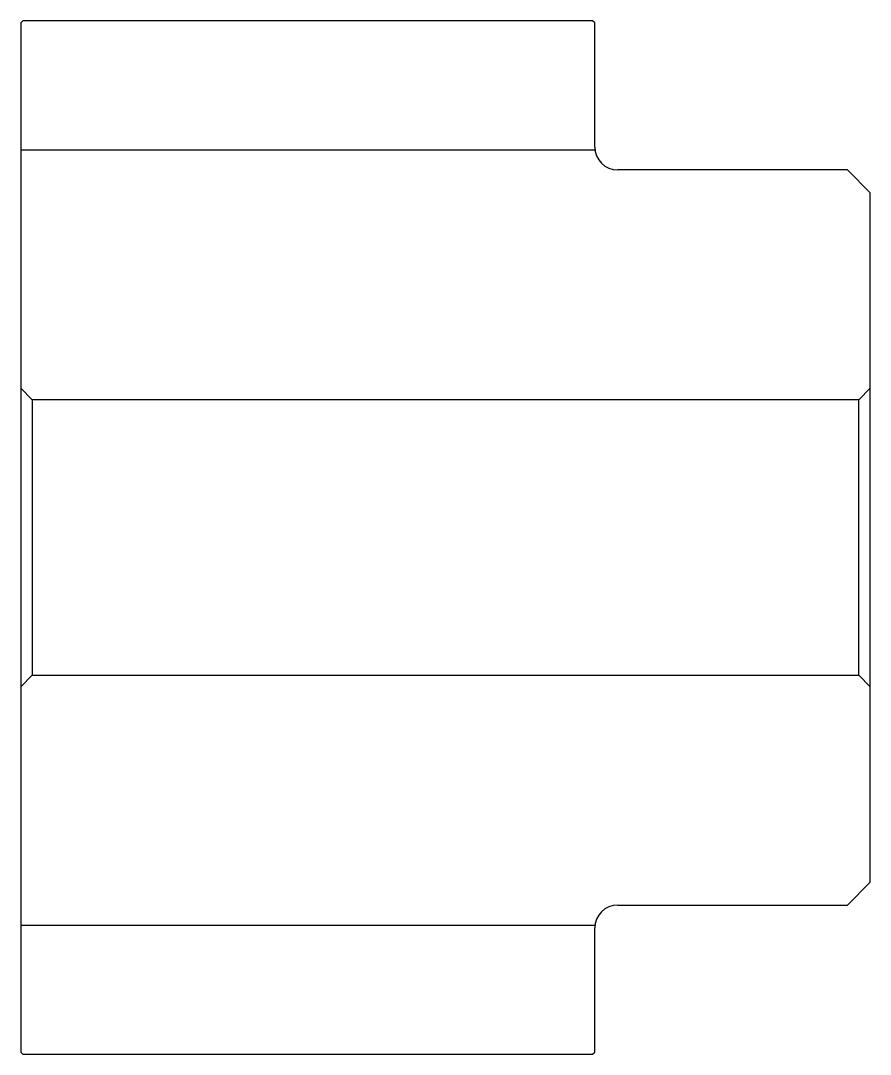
# Model space of a CAD drawing. Header units: metres. Extents: x 121.5 to 158.5, y 99.8 to 144.8.
import ezdxf

# ---------------------------------------------------------------- set-up
doc = ezdxf.new("R2010")
doc.units = ezdxf.units.M

msp = doc.modelspace()

# ---------------------------------------------------------------- linework, layer by layer
at = {"color": 4}
for p, q in [((121.5, 139.125), (146.5, 139.125)), ((158, 128.25), (158.5, 128.75)), ((122, 128.25), (122, 116.25)), ((158, 116.25), (158.5, 115.75)), ((121.5, 105.375), (146.5, 105.375))]:
    msp.add_line(p, q, dxfattribs=at)
for points in [[(146.5, 139.25), (146.5, 144.649994), (146.399994, 144.75), (121.599998, 144.75), (121.5, 144.649994), (121.5, 115.75)], [(147.5, 106.25), (157.5, 106.25), (158.5, 107.25), (158.5, 137.25), (157.5, 138.25), (147.5, 138.25)], [(121.5, 115.75), (122, 116.25), (158, 116.25), (158, 128.25), (122, 128.25), (121.5, 128.75)], [(121.5, 115.75), (121.5, 99.849998), (121.599998, 99.75), (146.399994, 99.75), (146.5, 99.849998), (146.5, 105.25)]]:
    msp.add_lwpolyline(points, dxfattribs=at)
for centre, start, end in [((147.5, 139.25), 180, 270), ((147.5, 105.25), 90, 180)]:
    msp.add_arc(centre, 1, start, end, dxfattribs=at)

doc.saveas('drawing.dxf')
